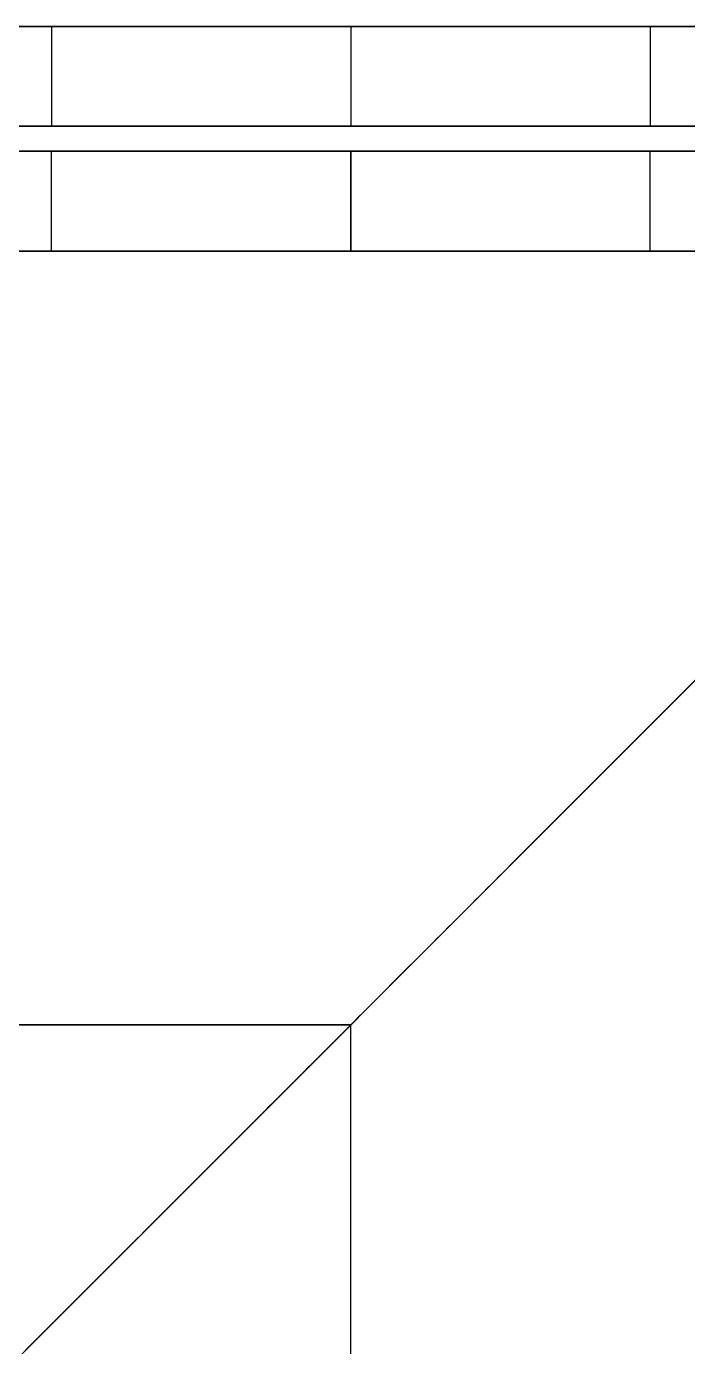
# Model space of a CAD drawing. Header units: millimetres. Extents: x -5956 to -4640, y -5088 to -3772.
# Drawn here: x -4666.61 to -4653.36, y -3798.34 to -3771.89 of the extents above; entities that cross this region are included whole.
import ezdxf

# ---------------------------------------------------------------- set-up
doc = ezdxf.new("R2010")
doc.units = ezdxf.units.MM
doc.header["$MEASUREMENT"] = 0
doc.layers.add('gaten', color=7, linetype='Continuous', true_color=0x42ff2c)
doc.layers.add('staal', color=5, linetype='Continuous', true_color=0x0000ff)

msp = doc.modelspace()

# ---------------------------------------------------------------- linework, layer by layer
at = {"layer": 'gaten', "extrusion": (-2.22045e-16, 1, 0)}
for centre in [(4660.11, 1145.5, -3771.894), (4660.11, 1220.5, -3771.894), (4660.11, 995.5, -3771.894), (4660.11, 1070.5, -3771.894), (4660.11, 845.5, -3771.894), (4660.11, 920.5, -3771.894), (4660.11, 695.5, -3771.894), (4660.11, 770.5, -3771.894)]:
    msp.add_circle(centre, 5, dxfattribs=at)
at = {"layer": 'staal'}
for p, q in [((-4640.11, -3771.894, 1621.01), (-4680.11, -3811.894, 1621.01)), ((-4680.11, -3811.894, -424.813), (-4640.11, -3771.894, -384.813)), ((-4640.11, -3771.894, -424.813), (-4680.11, -3811.894, -424.813)), ((-4640.11, -3771.894, -424.813), (-4680.11, -3811.894, -424.813)), ((-4666.11, -3771.894, 695.5), (-4666.11, -3773.894, 695.5)), ((-4666.11, -3771.894, 770.5), (-4666.11, -3773.894, 770.5)), ((-4666.11, -3771.894, 920.5), (-4666.11, -3773.894, 920.5)), ((-4666.11, -3771.894, 845.5), (-4666.11, -3773.894, 845.5)), ((-4666.11, -3771.894, 1070.5), (-4666.11, -3773.894, 1070.5)), ((-4666.11, -3771.894, 995.5), (-4666.11, -3773.894, 995.5)), ((-4666.11, -3771.894, 1220.5), (-4666.11, -3773.894, 1220.5)), ((-4666.11, -3771.894, 1145.5), (-4666.11, -3773.894, 1145.5)), ((-4666.11, -3771.894, 545.5), (-4666.11, -3773.894, 545.5)), ((-4666.11, -3771.894, 620.5), (-4666.11, -3773.894, 620.5)), ((-4666.11, -3771.894, 395.5), (-4666.11, -3773.894, 395.5)), ((-4666.11, -3771.894, 470.5), (-4666.11, -3773.894, 470.5)), ((-4666.11, -3771.894, 245.5), (-4666.11, -3773.894, 245.5)), ((-4666.11, -3771.894, 320.5), (-4666.11, -3773.894, 320.5)), ((-4666.11, -3771.894, 170.5), (-4666.11, -3773.894, 170.5)), ((-4666.11, -3771.894, 95.5), (-4666.11, -3773.894, 95.5)), ((-4660.11, -3771.894, 40), (-4660.11, -3773.894, 40)), ((-4660.11, -3771.894, 1276), (-4660.11, -3773.894, 1276)), ((-4660.11, -3771.894, 701.5), (-4660.11, -3773.894, 701.5)), ((-4660.11, -3771.894, 689.5), (-4660.11, -3773.894, 689.5)), ((-4660.11, -3771.894, 776.5), (-4660.11, -3773.894, 776.5)), ((-4660.11, -3771.894, 764.5), (-4660.11, -3773.894, 764.5)), ((-4660.11, -3771.894, 926.5), (-4660.11, -3773.894, 926.5)), ((-4660.11, -3771.894, 914.5), (-4660.11, -3773.894, 914.5)), ((-4660.11, -3771.894, 851.5), (-4660.11, -3773.894, 851.5)), ((-4660.11, -3771.894, 839.5), (-4660.11, -3773.894, 839.5)), ((-4660.11, -3771.894, 1076.5), (-4660.11, -3773.894, 1076.5)), ((-4660.11, -3771.894, 1064.5), (-4660.11, -3773.894, 1064.5)), ((-4660.11, -3771.894, 1001.5), (-4660.11, -3773.894, 1001.5)), ((-4660.11, -3771.894, 989.5), (-4660.11, -3773.894, 989.5)), ((-4660.11, -3771.894, 1226.5), (-4660.11, -3773.894, 1226.5)), ((-4660.11, -3771.894, 1214.5), (-4660.11, -3773.894, 1214.5)), ((-4660.11, -3771.894, 1151.5), (-4660.11, -3773.894, 1151.5)), ((-4660.11, -3771.894, 1139.5), (-4660.11, -3773.894, 1139.5)), ((-4660.11, -3771.894, 551.5), (-4660.11, -3773.894, 551.5)), ((-4660.11, -3771.894, 539.5), (-4660.11, -3773.894, 539.5)), ((-4660.11, -3771.894, 626.5), (-4660.11, -3773.894, 626.5)), ((-4660.11, -3771.894, 614.5), (-4660.11, -3773.894, 614.5)), ((-4660.11, -3771.894, 401.5), (-4660.11, -3773.894, 401.5)), ((-4660.11, -3771.894, 389.5), (-4660.11, -3773.894, 389.5)), ((-4660.11, -3771.894, 476.5), (-4660.11, -3773.894, 476.5)), ((-4660.11, -3771.894, 464.5), (-4660.11, -3773.894, 464.5)), ((-4660.11, -3771.894, 251.5), (-4660.11, -3773.894, 251.5)), ((-4660.11, -3771.894, 239.5), (-4660.11, -3773.894, 239.5)), ((-4660.11, -3771.894, 326.5), (-4660.11, -3773.894, 326.5)), ((-4660.11, -3771.894, 314.5), (-4660.11, -3773.894, 314.5)), ((-4660.11, -3771.894, 176.5), (-4660.11, -3773.894, 176.5)), ((-4660.11, -3771.894, 164.5), (-4660.11, -3773.894, 164.5)), ((-4660.11, -3771.894, 101.5), (-4660.11, -3773.894, 101.5)), ((-4660.11, -3771.894, 89.5), (-4660.11, -3773.894, 89.5)), ((-4654.11, -3771.894, 695.5), (-4654.11, -3773.894, 695.5)), ((-4654.11, -3771.894, 770.5), (-4654.11, -3773.894, 770.5)), ((-4654.11, -3771.894, 920.5), (-4654.11, -3773.894, 920.5)), ((-4654.11, -3771.894, 845.5), (-4654.11, -3773.894, 845.5)), ((-4654.11, -3771.894, 1070.5), (-4654.11, -3773.894, 1070.5)), ((-4654.11, -3771.894, 995.5), (-4654.11, -3773.894, 995.5)), ((-4654.11, -3771.894, 1220.5), (-4654.11, -3773.894, 1220.5)), ((-4654.11, -3771.894, 1145.5), (-4654.11, -3773.894, 1145.5)), ((-4654.11, -3771.894, 545.5), (-4654.11, -3773.894, 545.5)), ((-4654.11, -3771.894, 620.5), (-4654.11, -3773.894, 620.5)), ((-4654.11, -3771.894, 395.5), (-4654.11, -3773.894, 395.5)), ((-4654.11, -3771.894, 470.5), (-4654.11, -3773.894, 470.5)), ((-4654.11, -3771.894, 245.5), (-4654.11, -3773.894, 245.5)), ((-4654.11, -3771.894, 320.5), (-4654.11, -3773.894, 320.5)), ((-4654.11, -3771.894, 170.5), (-4654.11, -3773.894, 170.5)), ((-4654.11, -3771.894, 95.5), (-4654.11, -3773.894, 95.5)), ((-4666.11, -3776.394, 1490.51), (-4666.11, -3774.394, 1490.51)), ((-4666.11, -3776.394, 1565.51), (-4666.11, -3774.394, 1565.51)), ((-4666.11, -3776.394, 1791.51), (-4666.11, -3774.394, 1791.51)), ((-4666.11, -3776.394, 1716.51), (-4666.11, -3774.394, 1716.51)), ((-4666.11, -3776.394, -329.313), (-4666.11, -3774.394, -329.313)), ((-4666.11, -3776.394, -254.313), (-4666.11, -3774.394, -254.313)), ((-4660.11, -3774.394, 1621.01), (-4660.11, -3776.394, 1621.01)), ((-4660.11, -3774.394, 1453.01), (-4660.11, -3776.394, 1453.01)), ((-4660.11, -3776.394, 1484.51), (-4660.11, -3774.394, 1484.51)), ((-4660.11, -3776.394, 1496.51), (-4660.11, -3774.394, 1496.51)), ((-4660.11, -3776.394, 1559.51), (-4660.11, -3774.394, 1559.51)), ((-4660.11, -3776.394, 1571.51), (-4660.11, -3774.394, 1571.51)), ((-4660.11, -3774.394, 1661.01), (-4660.11, -3776.394, 1661.01)), ((-4660.11, -3774.394, 1829.01), (-4660.11, -3776.394, 1829.01)), ((-4660.11, -3776.394, 1797.51), (-4660.11, -3774.394, 1797.51)), ((-4660.11, -3776.394, 1785.51), (-4660.11, -3774.394, 1785.51)), ((-4660.11, -3776.394, 1722.51), (-4660.11, -3774.394, 1722.51)), ((-4660.11, -3776.394, 1710.51), (-4660.11, -3774.394, 1710.51)), ((-4660.11, -3774.394, -384.813), (-4660.11, -3776.394, -384.813)), ((-4660.11, -3774.394, -216.813), (-4660.11, -3776.394, -216.813)), ((-4660.11, -3776.394, -323.313), (-4660.11, -3774.394, -323.313)), ((-4660.11, -3776.394, -335.313), (-4660.11, -3774.394, -335.313)), ((-4660.11, -3776.394, -248.313), (-4660.11, -3774.394, -248.313)), ((-4660.11, -3776.394, -260.313), (-4660.11, -3774.394, -260.313)), ((-4654.11, -3776.394, 1490.51), (-4654.11, -3774.394, 1490.51)), ((-4654.11, -3776.394, 1565.51), (-4654.11, -3774.394, 1565.51)), ((-4654.11, -3776.394, 1791.51), (-4654.11, -3774.394, 1791.51)), ((-4654.11, -3776.394, 1716.51), (-4654.11, -3774.394, 1716.51)), ((-4654.11, -3776.394, -329.313), (-4654.11, -3774.394, -329.313)), ((-4654.11, -3776.394, -254.313), (-4654.11, -3774.394, -254.313))]:
    msp.add_line(p, q, dxfattribs=at)
msp.add_lwpolyline([(-4640.11, -5087.894), (-5956.11, -5087.894), (-5956.11, -3771.894), (-4640.11, -3771.894)], close=True, dxfattribs=at)
for points in [[(-4640.11, -3771.894, 1621.01), (-5298.11, -3771.894, 1621.01), (-5956.11, -3771.894, 1621.01)], [(-4640.11, -3771.894, 1661.01), (-5298.11, -3771.894, 1661.01), (-5956.11, -3771.894, 1661.01)], [(-5956.11, -3771.894, -424.813), (-5298.11, -3771.894, -424.813), (-4640.11, -3771.894, -424.813)], [(-5956.11, -3771.894, -384.813), (-5298.11, -3771.894, -384.813), (-4640.11, -3771.894, -384.813)], [(-4640.11, -3771.894, 1641.01), (-4684.86, -3771.894, 1641.01), (-4729.61, -3771.894, 1641.01)], [(-4729.61, -3771.894, -404.813), (-4684.86, -3771.894, -404.813), (-4640.11, -3771.894, -404.813)], [(-4640.11, -3771.894, 1621.01), (-4660.11, -3791.894, 1621.01), (-4680.11, -3811.894, 1621.01)], [(-4680.11, -3811.894, 1661.01), (-4660.11, -3791.894, 1661.01), (-4640.11, -3771.894, 1661.01)], [(-4640.11, -3771.894, 1661.01), (-4660.11, -3791.894, 1661.01), (-4680.11, -3811.894, 1661.01)], [(-4640.11, -3771.894, -384.813), (-4660.11, -3791.894, -384.813), (-4680.11, -3811.894, -384.813)], [(-4640.11, -3771.894, -384.813), (-4660.11, -3791.894, -384.813), (-4680.11, -3811.894, -384.813)], [(-4640.11, -3771.894, 40), (-4660.11, -3771.894, 40), (-4680.11, -3771.894, 40)], [(-4640.11, -3771.894, 1276), (-4660.11, -3771.894, 1276), (-4680.11, -3771.894, 1276)], [(-4640.11, -3771.894, 658), (-4660.11, -3771.894, 658), (-4680.11, -3771.894, 658)], [(-4660.11, -3771.894, 40), (-4660.11, -3771.894, 64.75), (-4660.11, -3771.894, 89.5)], [(-4660.11, -3771.894, 101.5), (-4660.11, -3771.894, 133), (-4660.11, -3771.894, 164.5)], [(-4660.11, -3771.894, 176.5), (-4660.11, -3771.894, 208), (-4660.11, -3771.894, 239.5)], [(-4660.11, -3771.894, 251.5), (-4660.11, -3771.894, 283), (-4660.11, -3771.894, 314.5)], [(-4660.11, -3771.894, 326.5), (-4660.11, -3771.894, 358), (-4660.11, -3771.894, 389.5)], [(-4660.11, -3771.894, 401.5), (-4660.11, -3771.894, 433), (-4660.11, -3771.894, 464.5)], [(-4660.11, -3771.894, 476.5), (-4660.11, -3771.894, 508), (-4660.11, -3771.894, 539.5)], [(-4660.11, -3771.894, 551.5), (-4660.11, -3771.894, 583), (-4660.11, -3771.894, 614.5)], [(-4660.11, -3771.894, 626.5), (-4660.11, -3771.894, 658), (-4660.11, -3771.894, 689.5)], [(-4660.11, -3771.894, 701.5), (-4660.11, -3771.894, 733), (-4660.11, -3771.894, 764.5)], [(-4660.11, -3771.894, 776.5), (-4660.11, -3771.894, 808), (-4660.11, -3771.894, 839.5)], [(-4660.11, -3771.894, 851.5), (-4660.11, -3771.894, 883), (-4660.11, -3771.894, 914.5)], [(-4660.11, -3771.894, 926.5), (-4660.11, -3771.894, 958), (-4660.11, -3771.894, 989.5)], [(-4660.11, -3771.894, 1001.5), (-4660.11, -3771.894, 1033), (-4660.11, -3771.894, 1064.5)], [(-4660.11, -3771.894, 1076.5), (-4660.11, -3771.894, 1108), (-4660.11, -3771.894, 1139.5)], [(-4660.11, -3771.894, 1151.5), (-4660.11, -3771.894, 1183), (-4660.11, -3771.894, 1214.5)], [(-4660.11, -3771.894, 1226.5), (-4660.11, -3771.894, 1251.25), (-4660.11, -3771.894, 1276)], [(-4642.11, -3773.894, 1659.01), (-5298.11, -3773.894, 1659.01), (-5954.11, -3773.894, 1659.01)], [(-4642.11, -3773.894, 1623.01), (-5298.11, -3773.894, 1623.01), (-5954.11, -3773.894, 1623.01)], [(-5954.11, -3773.894, -386.813), (-5298.11, -3773.894, -386.813), (-4642.11, -3773.894, -386.813)], [(-5954.11, -3773.894, -422.813), (-5298.11, -3773.894, -422.813), (-4642.11, -3773.894, -422.813)], [(-4642.11, -3773.894, 1641.01), (-4685.86, -3773.894, 1641.01), (-4729.61, -3773.894, 1641.01)], [(-4729.61, -3773.894, -404.813), (-4685.86, -3773.894, -404.813), (-4642.11, -3773.894, -404.813)], [(-4642.11, -3773.894, 1659.01), (-4660.11, -3791.894, 1659.01), (-4678.11, -3809.894, 1659.01)], [(-4678.11, -3809.894, 1623.01), (-4660.11, -3791.894, 1623.01), (-4642.11, -3773.894, 1623.01)], [(-4678.11, -3809.894, 1659.01), (-4660.11, -3791.894, 1659.01), (-4642.11, -3773.894, 1659.01)], [(-4642.11, -3773.894, 1623.01), (-4660.11, -3791.894, 1623.01), (-4678.11, -3809.894, 1623.01)], [(-4678.11, -3809.894, -386.813), (-4660.11, -3791.894, -386.813), (-4642.11, -3773.894, -386.813)], [(-4642.11, -3773.894, -422.813), (-4660.11, -3791.894, -422.813), (-4678.11, -3809.894, -422.813)], [(-4678.11, -3809.894, -386.813), (-4660.11, -3791.894, -386.813), (-4642.11, -3773.894, -386.813)], [(-4642.11, -3773.894, -422.813), (-4660.11, -3791.894, -422.813), (-4678.11, -3809.894, -422.813)], [(-4678.11, -3773.894, 40), (-4660.11, -3773.894, 40), (-4642.11, -3773.894, 40)], [(-4678.11, -3773.894, 1276), (-4660.11, -3773.894, 1276), (-4642.11, -3773.894, 1276)], [(-4678.11, -3773.894, 658), (-4660.11, -3773.894, 658), (-4642.11, -3773.894, 658)], [(-4660.11, -3773.894, 40), (-4660.11, -3773.894, 64.75), (-4660.11, -3773.894, 89.5)], [(-4660.11, -3773.894, 101.5), (-4660.11, -3773.894, 133), (-4660.11, -3773.894, 164.5)], [(-4660.11, -3773.894, 176.5), (-4660.11, -3773.894, 208), (-4660.11, -3773.894, 239.5)], [(-4660.11, -3773.894, 251.5), (-4660.11, -3773.894, 283), (-4660.11, -3773.894, 314.5)], [(-4660.11, -3773.894, 326.5), (-4660.11, -3773.894, 358), (-4660.11, -3773.894, 389.5)], [(-4660.11, -3773.894, 401.5), (-4660.11, -3773.894, 433), (-4660.11, -3773.894, 464.5)], [(-4660.11, -3773.894, 476.5), (-4660.11, -3773.894, 508), (-4660.11, -3773.894, 539.5)], [(-4660.11, -3773.894, 551.5), (-4660.11, -3773.894, 583), (-4660.11, -3773.894, 614.5)], [(-4660.11, -3773.894, 626.5), (-4660.11, -3773.894, 658), (-4660.11, -3773.894, 689.5)], [(-4660.11, -3773.894, 701.5), (-4660.11, -3773.894, 733), (-4660.11, -3773.894, 764.5)], [(-4660.11, -3773.894, 776.5), (-4660.11, -3773.894, 808), (-4660.11, -3773.894, 839.5)], [(-4660.11, -3773.894, 851.5), (-4660.11, -3773.894, 883), (-4660.11, -3773.894, 914.5)], [(-4660.11, -3773.894, 926.5), (-4660.11, -3773.894, 958), (-4660.11, -3773.894, 989.5)], [(-4660.11, -3773.894, 1001.5), (-4660.11, -3773.894, 1033), (-4660.11, -3773.894, 1064.5)], [(-4660.11, -3773.894, 1076.5), (-4660.11, -3773.894, 1108), (-4660.11, -3773.894, 1139.5)], [(-4660.11, -3773.894, 1151.5), (-4660.11, -3773.894, 1183), (-4660.11, -3773.894, 1214.5)], [(-4660.11, -3773.894, 1226.5), (-4660.11, -3773.894, 1251.25), (-4660.11, -3773.894, 1276)], [(-4677.61, -3774.394, 1621.01), (-4660.11, -3774.394, 1621.01), (-4642.61, -3774.394, 1621.01)], [(-4677.61, -3774.394, 1453.01), (-4660.11, -3774.394, 1453.01), (-4642.61, -3774.394, 1453.01)], [(-4677.61, -3774.394, 1537.01), (-4660.11, -3774.394, 1537.01), (-4642.61, -3774.394, 1537.01)], [(-4677.61, -3774.394, 1661.01), (-4660.11, -3774.394, 1661.01), (-4642.61, -3774.394, 1661.01)], [(-4677.61, -3774.394, 1829.01), (-4660.11, -3774.394, 1829.01), (-4642.61, -3774.394, 1829.01)], [(-4677.61, -3774.394, 1745.01), (-4660.11, -3774.394, 1745.01), (-4642.61, -3774.394, 1745.01)], [(-4642.61, -3774.394, -384.813), (-4660.11, -3774.394, -384.813), (-4677.61, -3774.394, -384.813)], [(-4642.61, -3774.394, -216.813), (-4660.11, -3774.394, -216.813), (-4677.61, -3774.394, -216.813)], [(-4642.61, -3774.394, -300.813), (-4660.11, -3774.394, -300.813), (-4677.61, -3774.394, -300.813)], [(-4660.11, -3774.394, 1621.01), (-4660.11, -3774.394, 1596.26), (-4660.11, -3774.394, 1571.51)], [(-4660.11, -3774.394, 1559.51), (-4660.11, -3774.394, 1528.01), (-4660.11, -3774.394, 1496.51)], [(-4660.11, -3774.394, 1484.51), (-4660.11, -3774.394, 1468.76), (-4660.11, -3774.394, 1453.01)], [(-4660.11, -3774.394, 1661.01), (-4660.11, -3774.394, 1685.76), (-4660.11, -3774.394, 1710.51)], [(-4660.11, -3774.394, 1722.51), (-4660.11, -3774.394, 1754.01), (-4660.11, -3774.394, 1785.51)], [(-4660.11, -3774.394, 1797.51), (-4660.11, -3774.394, 1813.26), (-4660.11, -3774.394, 1829.01)], [(-4660.11, -3774.394, -384.813), (-4660.11, -3774.394, -360.063), (-4660.11, -3774.394, -335.313)], [(-4660.11, -3774.394, -323.313), (-4660.11, -3774.394, -291.813), (-4660.11, -3774.394, -260.313)], [(-4660.11, -3774.394, -248.313), (-4660.11, -3774.394, -232.563), (-4660.11, -3774.394, -216.813)], [(-4644.61, -3776.394, 1621.01), (-4660.11, -3776.394, 1621.01), (-4675.61, -3776.394, 1621.01)], [(-4644.61, -3776.394, 1453.01), (-4660.11, -3776.394, 1453.01), (-4675.61, -3776.394, 1453.01)], [(-4644.61, -3776.394, 1537.01), (-4660.11, -3776.394, 1537.01), (-4675.61, -3776.394, 1537.01)], [(-4644.61, -3776.394, 1661.01), (-4660.11, -3776.394, 1661.01), (-4675.61, -3776.394, 1661.01)], [(-4644.61, -3776.394, 1829.01), (-4660.11, -3776.394, 1829.01), (-4675.61, -3776.394, 1829.01)], [(-4644.61, -3776.394, 1745.01), (-4660.11, -3776.394, 1745.01), (-4675.61, -3776.394, 1745.01)], [(-4675.61, -3776.394, -384.813), (-4660.11, -3776.394, -384.813), (-4644.61, -3776.394, -384.813)], [(-4675.61, -3776.394, -216.813), (-4660.11, -3776.394, -216.813), (-4644.61, -3776.394, -216.813)], [(-4675.61, -3776.394, -300.813), (-4660.11, -3776.394, -300.813), (-4644.61, -3776.394, -300.813)], [(-4660.11, -3776.394, 1621.01), (-4660.11, -3776.394, 1596.26), (-4660.11, -3776.394, 1571.51)], [(-4660.11, -3776.394, 1559.51), (-4660.11, -3776.394, 1528.01), (-4660.11, -3776.394, 1496.51)], [(-4660.11, -3776.394, 1484.51), (-4660.11, -3776.394, 1468.76), (-4660.11, -3776.394, 1453.01)], [(-4660.11, -3776.394, 1661.01), (-4660.11, -3776.394, 1685.76), (-4660.11, -3776.394, 1710.51)], [(-4660.11, -3776.394, 1722.51), (-4660.11, -3776.394, 1754.01), (-4660.11, -3776.394, 1785.51)], [(-4660.11, -3776.394, 1797.51), (-4660.11, -3776.394, 1813.26), (-4660.11, -3776.394, 1829.01)], [(-4660.11, -3776.394, -384.813), (-4660.11, -3776.394, -360.063), (-4660.11, -3776.394, -335.313)], [(-4660.11, -3776.394, -323.313), (-4660.11, -3776.394, -291.813), (-4660.11, -3776.394, -260.313)], [(-4660.11, -3776.394, -248.313), (-4660.11, -3776.394, -232.563), (-4660.11, -3776.394, -216.813)], [(-4659.957, -3791.741, 1661.01), (-4659.957, -3791.741, 1660.01), (-4659.957, -3791.741, 1659.01)], [(-4659.957, -3791.741, 1623.01), (-4659.957, -3791.741, 1622.01), (-4659.957, -3791.741, 1621.01)], [(-4659.957, -3791.741, -384.813), (-4659.957, -3791.741, -385.813), (-4659.957, -3791.741, -386.813)], [(-4659.957, -3791.741, -422.813), (-4659.957, -3791.741, -423.813), (-4659.957, -3791.741, -424.813)], [(-4659.957, -3791.741, -384.813), (-4659.957, -3791.741, -385.813), (-4659.957, -3791.741, -386.813)], [(-4659.957, -3791.741, -422.813), (-4659.957, -3791.741, -423.813), (-4659.957, -3791.741, -424.813)], [(-4660.11, -3791.894, 1661.01), (-4695.36, -3791.894, 1661.01), (-4730.61, -3791.894, 1661.01)], [(-4660.11, -3791.894, 1659.01), (-4695.36, -3791.894, 1659.01), (-4730.61, -3791.894, 1659.01)], [(-4660.11, -3791.894, 1623.01), (-4695.36, -3791.894, 1623.01), (-4730.61, -3791.894, 1623.01)], [(-4660.11, -3791.894, 1621.01), (-4695.36, -3791.894, 1621.01), (-4730.61, -3791.894, 1621.01)], [(-4730.61, -3791.894, -384.813), (-4695.36, -3791.894, -384.813), (-4660.11, -3791.894, -384.813)], [(-4730.61, -3791.894, -386.813), (-4695.36, -3791.894, -386.813), (-4660.11, -3791.894, -386.813)], [(-4730.61, -3791.894, -422.813), (-4695.36, -3791.894, -422.813), (-4660.11, -3791.894, -422.813)], [(-4730.61, -3791.894, -424.813), (-4695.36, -3791.894, -424.813), (-4660.11, -3791.894, -424.813)], [(-4660.11, -3791.894, 1621.01), (-4660.11, -3791.894, 1622.01), (-4660.11, -3791.894, 1623.01)], [(-4660.11, -3791.894, 1659.01), (-4660.11, -3791.894, 1660.01), (-4660.11, -3791.894, 1661.01)], [(-4660.11, -3862.394, 1661.01), (-4660.11, -3827.144, 1661.01), (-4660.11, -3791.894, 1661.01)], [(-4660.11, -3862.394, 1659.01), (-4660.11, -3827.144, 1659.01), (-4660.11, -3791.894, 1659.01)], [(-4660.11, -3862.394, 1623.01), (-4660.11, -3827.144, 1623.01), (-4660.11, -3791.894, 1623.01)], [(-4660.11, -3862.394, 1621.01), (-4660.11, -3827.144, 1621.01), (-4660.11, -3791.894, 1621.01)], [(-4660.11, -3861.394, -384.813), (-4660.11, -3826.644, -384.813), (-4660.11, -3791.894, -384.813)], [(-4660.11, -3861.394, -386.813), (-4660.11, -3826.644, -386.813), (-4660.11, -3791.894, -386.813)], [(-4660.11, -3861.394, -422.813), (-4660.11, -3826.644, -422.813), (-4660.11, -3791.894, -422.813)], [(-4660.11, -3861.394, -424.813), (-4660.11, -3826.644, -424.813), (-4660.11, -3791.894, -424.813)]]:
    msp.add_open_spline(points, degree=2, dxfattribs=at)
for points, weights, knots in [([(-4654.11, -3771.894, 695.5), (-4654.11, -3771.894, 701.5), (-4660.11, -3771.894, 701.5), (-4666.11, -3771.894, 701.5), (-4666.11, -3771.894, 695.5), (-4666.11, -3771.894, 689.5), (-4660.11, -3771.894, 689.5), (-4654.11, -3771.894, 689.5), (-4654.11, -3771.894, 695.5)], [1, 0.707106781187, 1, 0.707106781187, 1, 0.707106781187, 1, 0.707106781187, 1], [0, 0, 0, 7.853982, 7.853982, 15.707963, 15.707963, 23.561945, 23.561945, 31.415927, 31.415927, 31.415927]), ([(-4654.11, -3771.894, 770.5), (-4654.11, -3771.894, 776.5), (-4660.11, -3771.894, 776.5), (-4666.11, -3771.894, 776.5), (-4666.11, -3771.894, 770.5), (-4666.11, -3771.894, 764.5), (-4660.11, -3771.894, 764.5), (-4654.11, -3771.894, 764.5), (-4654.11, -3771.894, 770.5)], [1, 0.707106781187, 1, 0.707106781187, 1, 0.707106781187, 1, 0.707106781187, 1], [0, 0, 0, 7.853982, 7.853982, 15.707963, 15.707963, 23.561945, 23.561945, 31.415927, 31.415927, 31.415927]), ([(-4654.11, -3771.894, 920.5), (-4654.11, -3771.894, 926.5), (-4660.11, -3771.894, 926.5), (-4666.11, -3771.894, 926.5), (-4666.11, -3771.894, 920.5), (-4666.11, -3771.894, 914.5), (-4660.11, -3771.894, 914.5), (-4654.11, -3771.894, 914.5), (-4654.11, -3771.894, 920.5)], [0.999999860338, 0.707106851018, 1, 0.707106781187, 1, 0.707106781187, 1, 0.707106781187, 1], [0, 0, 0, 7.85398, 7.85398, 15.707962, 15.707962, 23.561944, 23.561944, 31.415927, 31.415927, 31.415927]), ([(-4654.11, -3771.894, 845.5), (-4654.11, -3771.894, 851.5), (-4660.11, -3771.894, 851.5), (-4666.11, -3771.894, 851.5), (-4666.11, -3771.894, 845.5), (-4666.11, -3771.894, 839.5), (-4660.11, -3771.894, 839.5), (-4654.11, -3771.894, 839.5), (-4654.11, -3771.894, 845.5)], [0.999999860338, 0.707106851018, 1, 0.707106781187, 1, 0.707106781187, 1, 0.707106781187, 1], [0, 0, 0, 7.85398, 7.85398, 15.707962, 15.707962, 23.561944, 23.561944, 31.415927, 31.415927, 31.415927]), ([(-4654.11, -3771.894, 1070.5), (-4654.11, -3771.894, 1076.5), (-4660.11, -3771.894, 1076.5), (-4666.11, -3771.894, 1076.5), (-4666.11, -3771.894, 1070.5), (-4666.11, -3771.894, 1064.5), (-4660.11, -3771.894, 1064.5), (-4654.11, -3771.894, 1064.5), (-4654.11, -3771.894, 1070.5)], [1, 0.707106781187, 1, 0.707106781187, 1, 0.707106781187, 1, 0.707106781187, 1], [0, 0, 0, 7.853982, 7.853982, 15.707963, 15.707963, 23.561945, 23.561945, 31.415927, 31.415927, 31.415927]), ([(-4654.11, -3771.894, 995.5), (-4654.11, -3771.894, 1001.5), (-4660.11, -3771.894, 1001.5), (-4666.11, -3771.894, 1001.5), (-4666.11, -3771.894, 995.5), (-4666.11, -3771.894, 989.5), (-4660.11, -3771.894, 989.5), (-4654.11, -3771.894, 989.5), (-4654.11, -3771.894, 995.5)], [0.999999860338, 0.707106851018, 1, 0.707106781187, 1, 0.707106781187, 1, 0.707106781187, 1], [0, 0, 0, 7.85398, 7.85398, 15.707962, 15.707962, 23.561944, 23.561944, 31.415927, 31.415927, 31.415927]), ([(-4654.11, -3771.894, 1220.5), (-4654.11, -3771.894, 1226.5), (-4660.11, -3771.894, 1226.5), (-4666.11, -3771.894, 1226.5), (-4666.11, -3771.894, 1220.5), (-4666.11, -3771.894, 1214.5), (-4660.11, -3771.894, 1214.5), (-4654.11, -3771.894, 1214.5), (-4654.11, -3771.894, 1220.5)], [1, 0.707106781187, 1, 0.707106781187, 1, 0.707106781187, 1, 0.707106781187, 1], [0, 0, 0, 7.853982, 7.853982, 15.707963, 15.707963, 23.561945, 23.561945, 31.415927, 31.415927, 31.415927]), ([(-4654.11, -3771.894, 1145.5), (-4654.11, -3771.894, 1151.5), (-4660.11, -3771.894, 1151.5), (-4666.11, -3771.894, 1151.5), (-4666.11, -3771.894, 1145.5), (-4666.11, -3771.894, 1139.5), (-4660.11, -3771.894, 1139.5), (-4654.11, -3771.894, 1139.5), (-4654.11, -3771.894, 1145.5)], [1, 0.707106781187, 1, 0.707106781187, 1, 0.707106781187, 1, 0.707106781187, 1], [0, 0, 0, 7.853982, 7.853982, 15.707963, 15.707963, 23.561945, 23.561945, 31.415927, 31.415927, 31.415927]), ([(-4654.11, -3771.894, 545.5), (-4654.11, -3771.894, 551.5), (-4660.11, -3771.894, 551.5), (-4666.11, -3771.894, 551.5), (-4666.11, -3771.894, 545.5), (-4666.11, -3771.894, 539.5), (-4660.11, -3771.894, 539.5), (-4654.11, -3771.894, 539.5), (-4654.11, -3771.894, 545.5)], [1, 0.707106781187, 1, 0.707106781187, 1, 0.707106781187, 1, 0.707106781187, 1], [0, 0, 0, 7.853982, 7.853982, 15.707963, 15.707963, 23.561945, 23.561945, 31.415927, 31.415927, 31.415927]), ([(-4654.11, -3771.894, 620.5), (-4654.11, -3771.894, 626.5), (-4660.11, -3771.894, 626.5), (-4666.11, -3771.894, 626.5), (-4666.11, -3771.894, 620.5), (-4666.11, -3771.894, 614.5), (-4660.11, -3771.894, 614.5), (-4654.11, -3771.894, 614.5), (-4654.11, -3771.894, 620.5)], [1, 0.707106781187, 1, 0.707106781187, 1, 0.707106781187, 1, 0.707106781187, 1], [0, 0, 0, 7.853982, 7.853982, 15.707963, 15.707963, 23.561945, 23.561945, 31.415927, 31.415927, 31.415927]), ([(-4654.11, -3771.894, 395.5), (-4654.11, -3771.894, 401.5), (-4660.11, -3771.894, 401.5), (-4666.11, -3771.894, 401.5), (-4666.11, -3771.894, 395.5), (-4666.11, -3771.894, 389.5), (-4660.11, -3771.894, 389.5), (-4654.11, -3771.894, 389.5), (-4654.11, -3771.894, 395.5)], [0.999999860338, 0.707106851018, 1, 0.707106781187, 1, 0.707106781187, 1, 0.707106781187, 1], [0, 0, 0, 7.85398, 7.85398, 15.707962, 15.707962, 23.561944, 23.561944, 31.415927, 31.415927, 31.415927]), ([(-4654.11, -3771.894, 470.5), (-4654.11, -3771.894, 476.5), (-4660.11, -3771.894, 476.5), (-4666.11, -3771.894, 476.5), (-4666.11, -3771.894, 470.5), (-4666.11, -3771.894, 464.5), (-4660.11, -3771.894, 464.5), (-4654.11, -3771.894, 464.5), (-4654.11, -3771.894, 470.5)], [1, 0.707106781187, 1, 0.707106781187, 1, 0.707106781187, 1, 0.707106781187, 1], [0, 0, 0, 7.853982, 7.853982, 15.707963, 15.707963, 23.561945, 23.561945, 31.415927, 31.415927, 31.415927]), ([(-4654.11, -3771.894, 245.5), (-4654.11, -3771.894, 251.5), (-4660.11, -3771.894, 251.5), (-4666.11, -3771.894, 251.5), (-4666.11, -3771.894, 245.5), (-4666.11, -3771.894, 239.5), (-4660.11, -3771.894, 239.5), (-4654.11, -3771.894, 239.5), (-4654.11, -3771.894, 245.5)], [1, 0.707106781187, 1, 0.707106781187, 1, 0.707106781187, 1, 0.707106781187, 1], [0, 0, 0, 7.853982, 7.853982, 15.707963, 15.707963, 23.561945, 23.561945, 31.415927, 31.415927, 31.415927]), ([(-4654.11, -3771.894, 320.5), (-4654.11, -3771.894, 326.5), (-4660.11, -3771.894, 326.5), (-4666.11, -3771.894, 326.5), (-4666.11, -3771.894, 320.5), (-4666.11, -3771.894, 314.5), (-4660.11, -3771.894, 314.5), (-4654.11, -3771.894, 314.5), (-4654.11, -3771.894, 320.5)], [1, 0.707106781187, 1, 0.707106781187, 1, 0.707106781187, 1, 0.707106781187, 1], [0, 0, 0, 7.853982, 7.853982, 15.707963, 15.707963, 23.561945, 23.561945, 31.415927, 31.415927, 31.415927]), ([(-4654.11, -3771.894, 170.5), (-4654.11, -3771.894, 176.5), (-4660.11, -3771.894, 176.5), (-4666.11, -3771.894, 176.5), (-4666.11, -3771.894, 170.5), (-4666.11, -3771.894, 164.5), (-4660.11, -3771.894, 164.5), (-4654.11, -3771.894, 164.5), (-4654.11, -3771.894, 170.5)], [1, 0.707106781187, 1, 0.707106781187, 1, 0.707106781187, 1, 0.707106781187, 1], [0, 0, 0, 7.853982, 7.853982, 15.707963, 15.707963, 23.561945, 23.561945, 31.415927, 31.415927, 31.415927]), ([(-4654.11, -3771.894, 95.5), (-4654.11, -3771.894, 101.5), (-4660.11, -3771.894, 101.5), (-4666.11, -3771.894, 101.5), (-4666.11, -3771.894, 95.5), (-4666.11, -3771.894, 89.5), (-4660.11, -3771.894, 89.5), (-4654.11, -3771.894, 89.5), (-4654.11, -3771.894, 95.5)], [1, 0.707106781187, 1, 0.707106781187, 1, 0.707106781187, 1, 0.707106781187, 1], [0, 0, 0, 7.853982, 7.853982, 15.707963, 15.707963, 23.561945, 23.561945, 31.415927, 31.415927, 31.415927]), ([(-4654.11, -3771.894, 695.5), (-4654.11, -3771.894, 701.5), (-4660.11, -3771.894, 701.5), (-4666.11, -3771.894, 701.5), (-4666.11, -3771.894, 695.5), (-4666.11, -3771.894, 689.5), (-4660.11, -3771.894, 689.5), (-4654.11, -3771.894, 689.5), (-4654.11, -3771.894, 695.5)], [1, 0.707106781187, 1, 0.707106781187, 1, 0.707106781187, 1, 0.707106781187, 1], [0, 0, 0, 7.853982, 7.853982, 15.707963, 15.707963, 23.561945, 23.561945, 31.415927, 31.415927, 31.415927]), ([(-4654.11, -3771.894, 770.5), (-4654.11, -3771.894, 776.5), (-4660.11, -3771.894, 776.5), (-4666.11, -3771.894, 776.5), (-4666.11, -3771.894, 770.5), (-4666.11, -3771.894, 764.5), (-4660.11, -3771.894, 764.5), (-4654.11, -3771.894, 764.5), (-4654.11, -3771.894, 770.5)], [1, 0.707106781187, 1, 0.707106781187, 1, 0.707106781187, 1, 0.707106781187, 1], [0, 0, 0, 7.853982, 7.853982, 15.707963, 15.707963, 23.561945, 23.561945, 31.415927, 31.415927, 31.415927]), ([(-4654.11, -3771.894, 920.5), (-4654.11, -3771.894, 926.5), (-4660.11, -3771.894, 926.5), (-4666.11, -3771.894, 926.5), (-4666.11, -3771.894, 920.5), (-4666.11, -3771.894, 914.5), (-4660.11, -3771.894, 914.5), (-4654.11, -3771.894, 914.5), (-4654.11, -3771.894, 920.5)], [1, 0.707106781187, 1, 0.707106781187, 1, 0.707106781187, 1, 0.707106781187, 1], [0, 0, 0, 7.853982, 7.853982, 15.707963, 15.707963, 23.561945, 23.561945, 31.415927, 31.415927, 31.415927]), ([(-4654.11, -3771.894, 845.5), (-4654.11, -3771.894, 851.5), (-4660.11, -3771.894, 851.5), (-4666.11, -3771.894, 851.5), (-4666.11, -3771.894, 845.5), (-4666.11, -3771.894, 839.5), (-4660.11, -3771.894, 839.5), (-4654.11, -3771.894, 839.5), (-4654.11, -3771.894, 845.5)], [1, 0.707106781187, 1, 0.707106781187, 1, 0.707106781187, 1, 0.707106781187, 1], [0, 0, 0, 7.853982, 7.853982, 15.707963, 15.707963, 23.561945, 23.561945, 31.415927, 31.415927, 31.415927]), ([(-4654.11, -3771.894, 1070.5), (-4654.11, -3771.894, 1076.5), (-4660.11, -3771.894, 1076.5), (-4666.11, -3771.894, 1076.5), (-4666.11, -3771.894, 1070.5), (-4666.11, -3771.894, 1064.5), (-4660.11, -3771.894, 1064.5), (-4654.11, -3771.894, 1064.5), (-4654.11, -3771.894, 1070.5)], [1, 0.707106781187, 1, 0.707106781187, 1, 0.707106781187, 1, 0.707106781187, 1], [0, 0, 0, 7.853982, 7.853982, 15.707963, 15.707963, 23.561945, 23.561945, 31.415927, 31.415927, 31.415927]), ([(-4654.11, -3771.894, 995.5), (-4654.11, -3771.894, 1001.5), (-4660.11, -3771.894, 1001.5), (-4666.11, -3771.894, 1001.5), (-4666.11, -3771.894, 995.5), (-4666.11, -3771.894, 989.5), (-4660.11, -3771.894, 989.5), (-4654.11, -3771.894, 989.5), (-4654.11, -3771.894, 995.5)], [1, 0.707106781187, 1, 0.707106781187, 1, 0.707106781187, 1, 0.707106781187, 1], [0, 0, 0, 7.853982, 7.853982, 15.707963, 15.707963, 23.561945, 23.561945, 31.415927, 31.415927, 31.415927]), ([(-4654.11, -3771.894, 1220.5), (-4654.11, -3771.894, 1226.5), (-4660.11, -3771.894, 1226.5), (-4666.11, -3771.894, 1226.5), (-4666.11, -3771.894, 1220.5), (-4666.11, -3771.894, 1214.5), (-4660.11, -3771.894, 1214.5), (-4654.11, -3771.894, 1214.5), (-4654.11, -3771.894, 1220.5)], [1, 0.707106781187, 1, 0.707106781187, 1, 0.707106781187, 1, 0.707106781187, 1], [0, 0, 0, 7.853982, 7.853982, 15.707963, 15.707963, 23.561945, 23.561945, 31.415927, 31.415927, 31.415927]), ([(-4654.11, -3771.894, 1145.5), (-4654.11, -3771.894, 1151.5), (-4660.11, -3771.894, 1151.5), (-4666.11, -3771.894, 1151.5), (-4666.11, -3771.894, 1145.5), (-4666.11, -3771.894, 1139.5), (-4660.11, -3771.894, 1139.5), (-4654.11, -3771.894, 1139.5), (-4654.11, -3771.894, 1145.5)], [1, 0.707106781187, 1, 0.707106781187, 1, 0.707106781187, 1, 0.707106781187, 1], [0, 0, 0, 7.853982, 7.853982, 15.707963, 15.707963, 23.561945, 23.561945, 31.415927, 31.415927, 31.415927]), ([(-4666.11, -3771.894, 545.5), (-4666.11, -3771.894, 539.5), (-4660.11, -3771.894, 539.5), (-4654.11, -3771.894, 539.5), (-4654.11, -3771.894, 545.5)], [1, 0.707106781187, 1, 0.707106781187, 1], [15.707963, 15.707963, 15.707963, 23.561945, 23.561945, 31.415927, 31.415927, 31.415927]), ([(-4666.11, -3771.894, 620.5), (-4666.11, -3771.894, 614.5), (-4660.11, -3771.894, 614.5), (-4654.11, -3771.894, 614.5), (-4654.11, -3771.894, 620.5)], [1, 0.707106781187, 1, 0.707106781187, 1], [15.707963, 15.707963, 15.707963, 23.561945, 23.561945, 31.415927, 31.415927, 31.415927]), ([(-4666.11, -3771.894, 395.5), (-4666.11, -3771.894, 389.5), (-4660.11, -3771.894, 389.5), (-4654.11, -3771.894, 389.5), (-4654.11, -3771.894, 395.5)], [1, 0.707106781187, 1, 0.707106781187, 1], [15.707963, 15.707963, 15.707963, 23.561945, 23.561945, 31.415927, 31.415927, 31.415927]), ([(-4666.11, -3771.894, 470.5), (-4666.11, -3771.894, 464.5), (-4660.11, -3771.894, 464.5), (-4654.11, -3771.894, 464.5), (-4654.11, -3771.894, 470.5)], [1, 0.707106781187, 1, 0.707106781187, 1], [15.707963, 15.707963, 15.707963, 23.561945, 23.561945, 31.415927, 31.415927, 31.415927]), ([(-4666.11, -3771.894, 245.5), (-4666.11, -3771.894, 239.5), (-4660.11, -3771.894, 239.5), (-4654.11, -3771.894, 239.5), (-4654.11, -3771.894, 245.5)], [1, 0.707106781187, 1, 0.707106781187, 1], [15.707963, 15.707963, 15.707963, 23.561945, 23.561945, 31.415927, 31.415927, 31.415927]), ([(-4666.11, -3771.894, 320.5), (-4666.11, -3771.894, 314.5), (-4660.11, -3771.894, 314.5), (-4654.11, -3771.894, 314.5), (-4654.11, -3771.894, 320.5)], [1, 0.707106781187, 1, 0.707106781187, 1], [15.707963, 15.707963, 15.707963, 23.561945, 23.561945, 31.415927, 31.415927, 31.415927]), ([(-4666.11, -3771.894, 170.5), (-4666.11, -3771.894, 164.5), (-4660.11, -3771.894, 164.5), (-4654.11, -3771.894, 164.5), (-4654.11, -3771.894, 170.5)], [1, 0.707106781187, 1, 0.707106781187, 1], [15.707963, 15.707963, 15.707963, 23.561945, 23.561945, 31.415927, 31.415927, 31.415927]), ([(-4666.11, -3771.894, 95.5), (-4666.11, -3771.894, 89.5), (-4660.11, -3771.894, 89.5), (-4654.11, -3771.894, 89.5), (-4654.11, -3771.894, 95.5)], [1, 0.707106781187, 1, 0.707106781187, 1], [15.707963, 15.707963, 15.707963, 23.561945, 23.561945, 31.415927, 31.415927, 31.415927]), ([(-4654.11, -3773.894, 695.5), (-4654.11, -3773.894, 689.5), (-4660.11, -3773.894, 689.5), (-4666.11, -3773.894, 689.5), (-4666.11, -3773.894, 695.5), (-4666.11, -3773.894, 701.5), (-4660.11, -3773.894, 701.5), (-4654.11, -3773.894, 701.5), (-4654.11, -3773.894, 695.5)], [1, 0.707106781187, 1, 0.707106781187, 1, 0.707106781187, 1, 0.707106781187, 1], [-31.415927, -31.415927, -31.415927, -23.561945, -23.561945, -15.707963, -15.707963, -7.853982, -7.853982, 0, 0, 0]), ([(-4654.11, -3773.894, 770.5), (-4654.11, -3773.894, 764.5), (-4660.11, -3773.894, 764.5), (-4666.11, -3773.894, 764.5), (-4666.11, -3773.894, 770.5), (-4666.11, -3773.894, 776.5), (-4660.11, -3773.894, 776.5), (-4654.11, -3773.894, 776.5), (-4654.11, -3773.894, 770.5)], [1, 0.707106781187, 1, 0.707106781187, 1, 0.707106781187, 1, 0.707106781187, 1], [-31.415927, -31.415927, -31.415927, -23.561945, -23.561945, -15.707963, -15.707963, -7.853982, -7.853982, 0, 0, 0]), ([(-4654.11, -3773.894, 920.5), (-4654.11, -3773.894, 914.5), (-4660.11, -3773.894, 914.5), (-4666.11, -3773.894, 914.5), (-4666.11, -3773.894, 920.5), (-4666.11, -3773.894, 926.5), (-4660.11, -3773.894, 926.5), (-4654.11, -3773.894, 926.5), (-4654.11, -3773.894, 920.5)], [1, 0.707106781187, 1, 0.707106781187, 1, 0.707106781187, 1, 0.707106781187, 1], [-31.415927, -31.415927, -31.415927, -23.561945, -23.561945, -15.707963, -15.707963, -7.853982, -7.853982, 0, 0, 0]), ([(-4654.11, -3773.894, 845.5), (-4654.11, -3773.894, 839.5), (-4660.11, -3773.894, 839.5), (-4666.11, -3773.894, 839.5), (-4666.11, -3773.894, 845.5), (-4666.11, -3773.894, 851.5), (-4660.11, -3773.894, 851.5), (-4654.11, -3773.894, 851.5), (-4654.11, -3773.894, 845.5)], [1, 0.707106781187, 1, 0.707106781187, 1, 0.707106781187, 1, 0.707106781187, 1], [-31.415927, -31.415927, -31.415927, -23.561945, -23.561945, -15.707963, -15.707963, -7.853982, -7.853982, 0, 0, 0]), ([(-4654.11, -3773.894, 1070.5), (-4654.11, -3773.894, 1064.5), (-4660.11, -3773.894, 1064.5), (-4666.11, -3773.894, 1064.5), (-4666.11, -3773.894, 1070.5), (-4666.11, -3773.894, 1076.5), (-4660.11, -3773.894, 1076.5), (-4654.11, -3773.894, 1076.5), (-4654.11, -3773.894, 1070.5)], [0.999999860338, 0.707106851018, 1, 0.707106781187, 1, 0.707106781187, 1, 0.707106851018, 0.999999860338], [-31.415927, -31.415927, -31.415927, -23.561946, -23.561946, -15.707963, -15.707963, -7.853981, -7.853981, 0, 0, 0]), ([(-4654.11, -3773.894, 995.5), (-4654.11, -3773.894, 989.5), (-4660.11, -3773.894, 989.5), (-4666.11, -3773.894, 989.5), (-4666.11, -3773.894, 995.5), (-4666.11, -3773.894, 1001.5), (-4660.11, -3773.894, 1001.5), (-4654.11, -3773.894, 1001.5), (-4654.11, -3773.894, 995.5)], [0.999999860338, 0.707106851018, 1, 0.707106781187, 1, 0.707106781187, 1, 0.707106851018, 0.999999860338], [-31.415927, -31.415927, -31.415927, -23.561946, -23.561946, -15.707963, -15.707963, -7.853981, -7.853981, 0, 0, 0]), ([(-4654.11, -3773.894, 1220.5), (-4654.11, -3773.894, 1214.5), (-4660.11, -3773.894, 1214.5), (-4666.11, -3773.894, 1214.5), (-4666.11, -3773.894, 1220.5), (-4666.11, -3773.894, 1226.5), (-4660.11, -3773.894, 1226.5), (-4654.11, -3773.894, 1226.5), (-4654.11, -3773.894, 1220.5)], [1, 0.707106781187, 1, 0.707106781187, 1, 0.707106781187, 1, 0.707106781187, 1], [-31.415927, -31.415927, -31.415927, -23.561945, -23.561945, -15.707963, -15.707963, -7.853982, -7.853982, 0, 0, 0]), ([(-4654.11, -3773.894, 1145.5), (-4654.11, -3773.894, 1139.5), (-4660.11, -3773.894, 1139.5), (-4666.11, -3773.894, 1139.5), (-4666.11, -3773.894, 1145.5), (-4666.11, -3773.894, 1151.5), (-4660.11, -3773.894, 1151.5), (-4654.11, -3773.894, 1151.5), (-4654.11, -3773.894, 1145.5)], [1, 0.707106781187, 1, 0.707106781187, 1, 0.707106781187, 1, 0.707106781187, 1], [-31.415927, -31.415927, -31.415927, -23.561945, -23.561945, -15.707963, -15.707963, -7.853982, -7.853982, 0, 0, 0]), ([(-4654.11, -3773.894, 545.5), (-4654.11, -3773.894, 539.5), (-4660.11, -3773.894, 539.5), (-4666.11, -3773.894, 539.5), (-4666.11, -3773.894, 545.5), (-4666.11, -3773.894, 551.5), (-4660.11, -3773.894, 551.5), (-4654.11, -3773.894, 551.5), (-4654.11, -3773.894, 545.5)], [1, 0.707106781187, 1, 0.707106781187, 1, 0.707106781187, 1, 0.707106781187, 1], [-31.415927, -31.415927, -31.415927, -23.561945, -23.561945, -15.707963, -15.707963, -7.853982, -7.853982, 0, 0, 0]), ([(-4654.11, -3773.894, 620.5), (-4654.11, -3773.894, 614.5), (-4660.11, -3773.894, 614.5), (-4666.11, -3773.894, 614.5), (-4666.11, -3773.894, 620.5), (-4666.11, -3773.894, 626.5), (-4660.11, -3773.894, 626.5), (-4654.11, -3773.894, 626.5), (-4654.11, -3773.894, 620.5)], [1, 0.707106781187, 1, 0.707106781187, 1, 0.707106781187, 1, 0.707106781187, 1], [-31.415927, -31.415927, -31.415927, -23.561945, -23.561945, -15.707963, -15.707963, -7.853982, -7.853982, 0, 0, 0]), ([(-4654.11, -3773.894, 395.5), (-4654.11, -3773.894, 389.5), (-4660.11, -3773.894, 389.5), (-4666.11, -3773.894, 389.5), (-4666.11, -3773.894, 395.5), (-4666.11, -3773.894, 401.5), (-4660.11, -3773.894, 401.5), (-4654.11, -3773.894, 401.5), (-4654.11, -3773.894, 395.5)], [1, 0.707106781187, 1, 0.707106781187, 1, 0.707106781187, 1, 0.707106781187, 1], [-31.415927, -31.415927, -31.415927, -23.561945, -23.561945, -15.707963, -15.707963, -7.853982, -7.853982, 0, 0, 0]), ([(-4654.11, -3773.894, 470.5), (-4654.11, -3773.894, 464.5), (-4660.11, -3773.894, 464.5), (-4666.11, -3773.894, 464.5), (-4666.11, -3773.894, 470.5), (-4666.11, -3773.894, 476.5), (-4660.11, -3773.894, 476.5), (-4654.11, -3773.894, 476.5), (-4654.11, -3773.894, 470.5)], [1, 0.707106781187, 1, 0.707106781187, 1, 0.707106781187, 1, 0.707106781187, 1], [-31.415927, -31.415927, -31.415927, -23.561945, -23.561945, -15.707963, -15.707963, -7.853982, -7.853982, 0, 0, 0]), ([(-4654.11, -3773.894, 245.5), (-4654.11, -3773.894, 239.5), (-4660.11, -3773.894, 239.5), (-4666.11, -3773.894, 239.5), (-4666.11, -3773.894, 245.5), (-4666.11, -3773.894, 251.5), (-4660.11, -3773.894, 251.5), (-4654.11, -3773.894, 251.5), (-4654.11, -3773.894, 245.5)], [1, 0.707106781187, 1, 0.707106781187, 1, 0.707106781187, 1, 0.707106781187, 1], [-31.415927, -31.415927, -31.415927, -23.561945, -23.561945, -15.707963, -15.707963, -7.853982, -7.853982, 0, 0, 0]), ([(-4654.11, -3773.894, 320.5), (-4654.11, -3773.894, 314.5), (-4660.11, -3773.894, 314.5), (-4666.11, -3773.894, 314.5), (-4666.11, -3773.894, 320.5), (-4666.11, -3773.894, 326.5), (-4660.11, -3773.894, 326.5), (-4654.11, -3773.894, 326.5), (-4654.11, -3773.894, 320.5)], [1, 0.707106781187, 1, 0.707106781187, 1, 0.707106781187, 1, 0.707106781187, 1], [-31.415927, -31.415927, -31.415927, -23.561945, -23.561945, -15.707963, -15.707963, -7.853982, -7.853982, 0, 0, 0]), ([(-4654.11, -3773.894, 170.5), (-4654.11, -3773.894, 164.5), (-4660.11, -3773.894, 164.5), (-4666.11, -3773.894, 164.5), (-4666.11, -3773.894, 170.5), (-4666.11, -3773.894, 176.5), (-4660.11, -3773.894, 176.5), (-4654.11, -3773.894, 176.5), (-4654.11, -3773.894, 170.5)], [1, 0.707106781187, 1, 0.707106781187, 1, 0.707106781187, 1, 0.707106781187, 1], [-31.415927, -31.415927, -31.415927, -23.561945, -23.561945, -15.707963, -15.707963, -7.853982, -7.853982, 0, 0, 0]), ([(-4654.11, -3773.894, 95.5), (-4654.11, -3773.894, 89.5), (-4660.11, -3773.894, 89.5), (-4666.11, -3773.894, 89.5), (-4666.11, -3773.894, 95.5), (-4666.11, -3773.894, 101.5), (-4660.11, -3773.894, 101.5), (-4654.11, -3773.894, 101.5), (-4654.11, -3773.894, 95.5)], [1, 0.707106781187, 1, 0.707106781187, 1, 0.707106781187, 1, 0.707106781187, 1], [-31.415927, -31.415927, -31.415927, -23.561945, -23.561945, -15.707963, -15.707963, -7.853982, -7.853982, 0, 0, 0]), ([(-4654.11, -3774.394, 1490.51), (-4654.11, -3774.394, 1496.51), (-4660.11, -3774.394, 1496.51), (-4666.11, -3774.394, 1496.51), (-4666.11, -3774.394, 1490.51), (-4666.11, -3774.394, 1484.51), (-4660.11, -3774.394, 1484.51), (-4654.11, -3774.394, 1484.51), (-4654.11, -3774.394, 1490.51)], [1, 0.707106781187, 1, 0.707106781187, 1, 0.707106781187, 1, 0.707106781187, 1], [-31.415927, -31.415927, -31.415927, -23.561945, -23.561945, -15.707963, -15.707963, -7.853982, -7.853982, 0, 0, 0]), ([(-4654.11, -3774.394, 1565.51), (-4654.11, -3774.394, 1571.51), (-4660.11, -3774.394, 1571.51), (-4666.11, -3774.394, 1571.51), (-4666.11, -3774.394, 1565.51), (-4666.11, -3774.394, 1559.51), (-4660.11, -3774.394, 1559.51), (-4654.11, -3774.394, 1559.51), (-4654.11, -3774.394, 1565.51)], [1, 0.707106781187, 1, 0.707106781187, 1, 0.707106781187, 1, 0.707106781187, 1], [-31.415927, -31.415927, -31.415927, -23.561945, -23.561945, -15.707963, -15.707963, -7.853982, -7.853982, 0, 0, 0]), ([(-4654.11, -3774.394, 1791.51), (-4654.11, -3774.394, 1785.51), (-4660.11, -3774.394, 1785.51), (-4666.11, -3774.394, 1785.51), (-4666.11, -3774.394, 1791.51), (-4666.11, -3774.394, 1797.51), (-4660.11, -3774.394, 1797.51), (-4654.11, -3774.394, 1797.51), (-4654.11, -3774.394, 1791.51)], [1, 0.707106781187, 1, 0.707106781187, 1, 0.707106781187, 1, 0.707106781187, 1], [-31.415927, -31.415927, -31.415927, -23.561945, -23.561945, -15.707963, -15.707963, -7.853982, -7.853982, 0, 0, 0]), ([(-4654.11, -3774.394, 1716.51), (-4654.11, -3774.394, 1710.51), (-4660.11, -3774.394, 1710.51), (-4666.11, -3774.394, 1710.51), (-4666.11, -3774.394, 1716.51), (-4666.11, -3774.394, 1722.51), (-4660.11, -3774.394, 1722.51), (-4654.11, -3774.394, 1722.51), (-4654.11, -3774.394, 1716.51)], [1, 0.707106781187, 1, 0.707106781187, 1, 0.707106781187, 1, 0.707106781187, 1], [-31.415927, -31.415927, -31.415927, -23.561945, -23.561945, -15.707963, -15.707963, -7.853982, -7.853982, 0, 0, 0]), ([(-4666.11, -3774.394, -329.313), (-4666.11, -3774.394, -335.313), (-4660.11, -3774.394, -335.313), (-4654.11, -3774.394, -335.313), (-4654.11, -3774.394, -329.313), (-4654.11, -3774.394, -323.313), (-4660.11, -3774.394, -323.313), (-4666.11, -3774.394, -323.313), (-4666.11, -3774.394, -329.313)], [1, 0.707106781187, 1, 0.707106781187, 1, 0.707106781187, 1, 0.707106781187, 1], [-31.415927, -31.415927, -31.415927, -23.561945, -23.561945, -15.707963, -15.707963, -7.853982, -7.853982, 0, 0, 0]), ([(-4666.11, -3774.394, -254.313), (-4666.11, -3774.394, -260.313), (-4660.11, -3774.394, -260.313), (-4654.11, -3774.394, -260.313), (-4654.11, -3774.394, -254.313), (-4654.11, -3774.394, -248.313), (-4660.11, -3774.394, -248.313), (-4666.11, -3774.394, -248.313), (-4666.11, -3774.394, -254.313)], [1, 0.707106781187, 1, 0.707106781187, 1, 0.707106781187, 1, 0.707106781187, 1], [-31.415927, -31.415927, -31.415927, -23.561945, -23.561945, -15.707963, -15.707963, -7.853982, -7.853982, 0, 0, 0]), ([(-4654.11, -3776.394, 1490.51), (-4654.11, -3776.394, 1484.51), (-4660.11, -3776.394, 1484.51), (-4666.11, -3776.394, 1484.51), (-4666.11, -3776.394, 1490.51), (-4666.11, -3776.394, 1496.51), (-4660.11, -3776.394, 1496.51), (-4654.11, -3776.394, 1496.51), (-4654.11, -3776.394, 1490.51)], [1, 0.707106781187, 1, 0.707106781187, 1, 0.707106781187, 1, 0.707106781187, 1], [0, 0, 0, 7.853982, 7.853982, 15.707963, 15.707963, 23.561945, 23.561945, 31.415927, 31.415927, 31.415927]), ([(-4654.11, -3776.394, 1565.51), (-4654.11, -3776.394, 1559.51), (-4660.11, -3776.394, 1559.51), (-4666.11, -3776.394, 1559.51), (-4666.11, -3776.394, 1565.51), (-4666.11, -3776.394, 1571.51), (-4660.11, -3776.394, 1571.51), (-4654.11, -3776.394, 1571.51), (-4654.11, -3776.394, 1565.51)], [1, 0.707106781187, 1, 0.707106781187, 1, 0.707106781187, 1, 0.707106781187, 1], [0, 0, 0, 7.853982, 7.853982, 15.707963, 15.707963, 23.561945, 23.561945, 31.415927, 31.415927, 31.415927]), ([(-4654.11, -3776.394, 1791.51), (-4654.11, -3776.394, 1797.51), (-4660.11, -3776.394, 1797.51), (-4666.11, -3776.394, 1797.51), (-4666.11, -3776.394, 1791.51), (-4666.11, -3776.394, 1785.51), (-4660.11, -3776.394, 1785.51), (-4654.11, -3776.394, 1785.51), (-4654.11, -3776.394, 1791.51)], [1, 0.707106781187, 1, 0.707106781187, 1, 0.707106781187, 1, 0.707106781187, 1], [0, 0, 0, 7.853982, 7.853982, 15.707963, 15.707963, 23.561945, 23.561945, 31.415927, 31.415927, 31.415927]), ([(-4654.11, -3776.394, 1716.51), (-4654.11, -3776.394, 1722.51), (-4660.11, -3776.394, 1722.51), (-4666.11, -3776.394, 1722.51), (-4666.11, -3776.394, 1716.51), (-4666.11, -3776.394, 1710.51), (-4660.11, -3776.394, 1710.51), (-4654.11, -3776.394, 1710.51), (-4654.11, -3776.394, 1716.51)], [1, 0.707106781187, 1, 0.707106781187, 1, 0.707106781187, 1, 0.707106781187, 1], [0, 0, 0, 7.853982, 7.853982, 15.707963, 15.707963, 23.561945, 23.561945, 31.415927, 31.415927, 31.415927]), ([(-4666.11, -3776.394, -329.313), (-4666.11, -3776.394, -323.313), (-4660.11, -3776.394, -323.313), (-4654.11, -3776.394, -323.313), (-4654.11, -3776.394, -329.313), (-4654.11, -3776.394, -335.313), (-4660.11, -3776.394, -335.313), (-4666.11, -3776.394, -335.313), (-4666.11, -3776.394, -329.313)], [1, 0.707106781187, 1, 0.707106781187, 1, 0.707106781187, 1, 0.707106781187, 1], [0, 0, 0, 7.853982, 7.853982, 15.707963, 15.707963, 23.561945, 23.561945, 31.415927, 31.415927, 31.415927]), ([(-4666.11, -3776.394, -254.313), (-4666.11, -3776.394, -248.313), (-4660.11, -3776.394, -248.313), (-4654.11, -3776.394, -248.313), (-4654.11, -3776.394, -254.313), (-4654.11, -3776.394, -260.313), (-4660.11, -3776.394, -260.313), (-4666.11, -3776.394, -260.313), (-4666.11, -3776.394, -254.313)], [1, 0.707106781187, 1, 0.707106781187, 1, 0.707106781187, 1, 0.707106781187, 1], [0, 0, 0, 7.853982, 7.853982, 15.707963, 15.707963, 23.561945, 23.561945, 31.415927, 31.415927, 31.415927])]:
    msp.add_rational_spline(points, weights, degree=2, knots=knots, dxfattribs=at)

doc.saveas('drawing.dxf')
